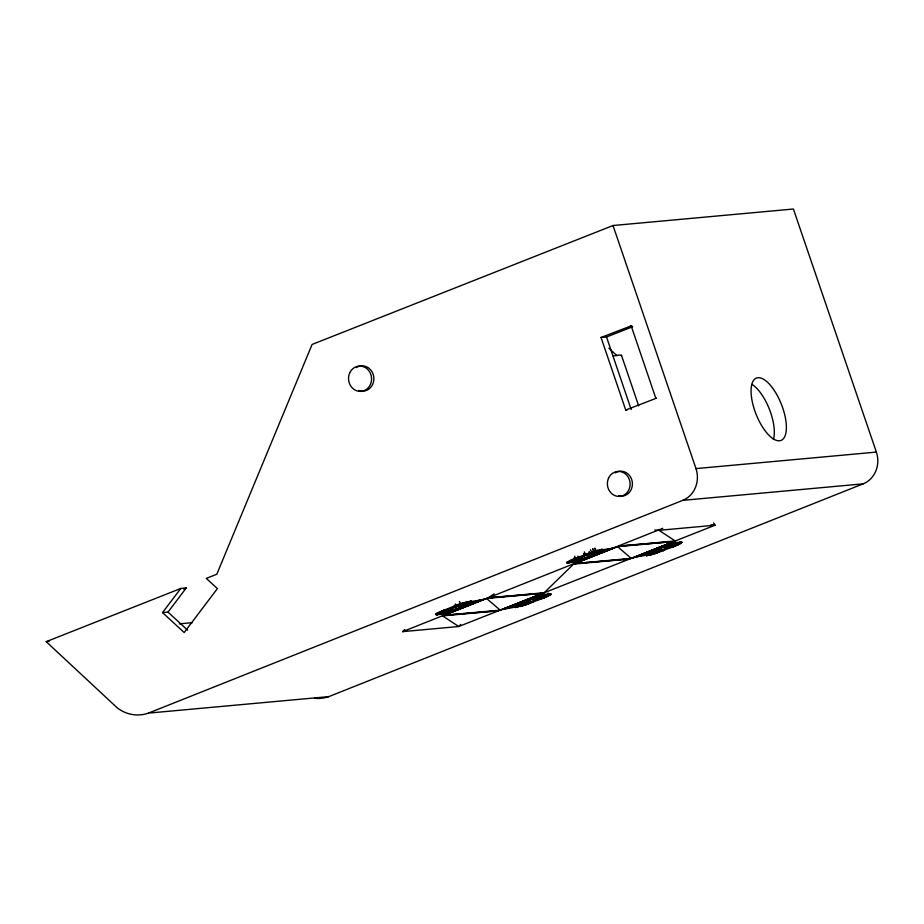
<?xml version="1.0" encoding="UTF-8"?>
<svg xmlns="http://www.w3.org/2000/svg" width="924" height="924" viewBox="0 0 924 924"><rect width="100%" height="100%" fill="white"/><g stroke="black" fill="none" stroke-linecap="round" stroke-linejoin="round"><path stroke-width="1.39" d="M404.654 629.602L402.691 631.635L483.287 599.537L458.697 608.177L445.98 613.894C421.39 616.481 448.001 611.284 454.169 607.472L454.215 606.156C464.841 600.45 477.2 602.171 488.126 597.863L662.785 528.309M713.571 522.892L715.084 525.202L673.839 541.533L659.078 548.66L671.794 542.942L680.734 542.18L661.122 547.955L638.149 556.456L661.584 550.08L663.559 550.669L663.605 549.364L670.189 546.269L681.958 542.284L674.947 546.176L652.829 554.308L637.225 556.606L631.219 558.373L458.754 626.507L402.691 631.635L405.197 630.295M454.169 607.472L456.19 606.745L456.283 605.37M660.637 548.937L661.492 551.466L661.584 550.08L663.605 549.364M574.936 556.248L573.839 558.881L566.828 562.774L577.003 562.115L597.297 552.945L615.915 547.251M445.033 614.783L458.697 608.177L436.243 614.668L447.586 610.568M494.121 593.878L488.126 597.863L542.827 593.312L525.167 601.536L504.966 608.673L523.492 602.252L506.213 608.385L522.106 602.898L507.137 608.246L520.304 604.204L531.138 599.399L550.947 594.063L545.83 597.181L523.908 605.474L501.859 609.586M597.297 552.945L610.649 548.59L595.968 550.75L573.839 558.881L610.649 548.59L595.668 553.938L611.561 548.452L594.282 554.585L612.808 548.163L592.607 555.289L574.947 563.524L629.648 558.962L623.989 559.886M672.533 544.929L674.947 546.176L667.174 547.92L678.505 544.663L668.56 547.274L681.958 542.284L670.189 546.269L680.734 542.18L668.283 545.98L672.326 542.954L661.122 547.955L671.679 542.781L657.103 549.399L634.499 557.299L672.741 542.053M582.42 556.791L573.839 558.881L584.211 556.063L585.239 554.377L584.372 551.859M541.522 596.708L543.936 597.955L536.902 599.364L550.993 594.305L539.316 597.886L550.519 593.947L531.589 601.501L530.48 603.245L530.029 600.565M585.239 554.377L586.186 555.324L587.294 553.591M162.532 612.6L180.781 588.472L186.244 587.964L168.006 612.104L162.532 612.6L184.188 632.547L217.383 588.611L206.283 578.389L216.817 574.22L312.093 344.456L613.016 225.525L793.393 209.02L876.379 452.09A24.856 22.557 84.8 0 1 863.201 483.818L328.794 696.627L148.406 713.12L682.824 500.346L863.201 483.853M465.211 605.428L479.625 600.369L456.19 606.745L454.215 606.156L452.275 608.211L442.827 610.66L436.821 613.432L447.69 611.018L437.04 614.656L449.491 610.856L445.449 613.883L456.652 608.881L446.096 614.056L466.424 604.55L479.625 600.369L464.01 606.04L481.797 599.942L462.462 606.71L483.287 599.537L445.772 614.356L460.672 607.438M663.559 550.669L665.499 548.625L674.947 546.176M460.729 624.462L458.754 626.507L442.561 615.881L498.637 610.752L443.936 615.303L484.904 599.029M455.128 604.296L456.19 606.745L458.454 604.585M652.563 551.409L638.149 556.456L653.776 550.796L635.978 556.895L655.312 550.115L634.499 557.299L672.002 542.469L657.103 549.399M651.743 551.905L638.149 556.456L651.894 552.587L646.557 555.694L655.682 551.894L647.701 555.532L657.53 551.385L650.889 554.827L659.528 550.773L654.92 553.684L661.584 550.08L659.32 552.24L658.466 549.722M525.167 601.536L503.476 609.078L540.99 594.259L529.082 600.08L541.314 594.733L549.722 593.959L538.773 597.574M592.607 555.289L614.298 547.747L576.784 562.577L588.692 556.756L568.052 562.866L580.873 557.472L571.944 559.655M586.186 555.324L589.466 552.806L588.23 554.619L595.968 550.75L595.102 548.221M535.366 600.046L543.936 597.955L533.564 600.773L532.547 602.46L531.589 601.501L528.309 604.03L527.454 601.501M526.091 604.781L531.589 601.501M581.196 558.939L576.461 562.104L588.692 556.756M536.578 597.897L541.314 594.733L529.082 600.08M455.544 604.157L456.19 606.745L460.672 603.834L459.367 601.466M657.103 552.991L661.584 550.08M466.031 604.92L479.625 600.369L465.881 604.238L471.217 601.143L462.092 604.943L470.073 601.305L460.244 605.451L466.886 602.009L458.246 606.063L462.855 603.141L456.19 606.745M589.212 551.513L590.274 553.973L602.229 549.364L597.47 552.633M523.908 605.474L529.544 602.217L521.817 606.086L527.5 602.864L515.546 607.472L520.582 604.354L529.544 602.217L528.309 604.03L527.881 601.351M454.608 609.54L445.449 613.883L450.947 610.545M666.828 546.292L672.326 542.954L663.166 547.297M593.012 548.844L593.866 551.362L588.23 554.619L591.683 552.055L590.378 549.688M582.79 558.558L576.461 562.104L579.902 559.182L568.052 562.866L579.002 559.263M534.984 598.278L541.314 594.733L537.872 597.655L549.722 593.959L539.269 597.655M596.488 552.483L602.229 549.364L593.936 552.956M523.839 603.88L515.546 607.472L521.286 604.354L520.524 601.813M458.246 606.063L464.945 602.529M652.829 554.308L659.528 550.773M445.449 613.883L452.679 610.094M665.095 546.742L672.326 542.954M464.98 604.331L471.217 601.143L463.686 604.562M652.067 549.965L652.806 552.506L646.557 555.694L654.088 552.275M584.638 558.05L576.461 562.104L586.636 557.438M533.136 598.787L541.314 594.733L531.138 599.399M597.897 550.219L590.274 553.973L595.968 550.75L594.686 548.348M519.877 606.618L527.5 602.864M595.391 552.644L602.229 549.364M515.546 607.472L522.383 604.192M576.784 562.577L590.713 556.029L577.003 562.115M540.99 594.259L527.061 600.808L540.783 594.721M460.244 605.451L468.618 601.593M649.156 555.243L657.53 551.385M592.203 553.407L601.085 549.526M516.689 607.311L525.571 603.43M576.045 563.005L614.298 547.747M503.476 609.078L541.73 593.832M632.871 557.807L673.839 541.533L619.138 546.084L675.213 540.956L659.02 530.33L654.804 530.041M148.233 713.189L148.187 713.201A38.9 35.297 84.8 0 1 117.336 707.946L46.2 641.66L180.781 588.472M183.576 589.027L186.244 587.964M454.215 606.156L442.827 610.66L450.6 608.916L439.27 612.173L449.214 609.563L436.821 613.432L448.198 610.117M486.555 598.463L443.936 615.303L500.207 610.152L542.827 593.312L486.555 598.463L500.207 610.152M617.579 546.673L574.947 563.524L631.219 558.373L673.839 541.533L617.579 546.673L631.219 558.373M627.096 409.909L625.733 410.037L601.039 337.491L631.808 325.629M601.039 337.491L606.514 336.994L632.663 326.726M625.733 410.037L656.49 398.163M670.189 546.269L681.531 542.157M328.598 696.696L328.517 696.719A38.9 35.297 84.8 0 1 314.599 698.29M637.225 556.606L653.776 550.796M566.828 562.774L578.851 558.581L577.939 556.098M538.923 598.255L550.947 594.063M570.281 560.394L580.873 557.472L566.782 562.52L578.851 558.581L567.255 562.889L578.505 559.182M596.685 553.384L610.649 548.59M520.304 604.204L507.137 608.246L521.09 603.453M669.577 546.708L682.004 542.527M507.137 608.246L520.478 603.892M567.117 562.15L579.671 558.073M538.103 598.764L550.658 594.686M437.04 614.656L448.394 611.018M669.38 545.818L680.734 542.18M435.816 614.552L447.412 610.868L436.105 613.929M680.953 543.393L668.56 547.274L679.891 543.993M568.895 561.064L580.873 557.472M545.83 597.181L536.902 599.364L548.879 595.772L548.232 593.127M435.77 614.31L447.412 610.868M437.884 612.843L449.214 609.563M536.902 599.364L547.493 596.442M667.174 547.92L676.842 545.403M440.933 611.434L450.6 608.916M682.813 500.323A24.856 22.557 84.8 0 0 695.968 468.607L876.379 452.09M659.02 530.33L715.084 525.202L710.879 524.913M629.648 558.962L573.573 564.102L544.201 592.734L488.126 597.863M179.325 623.85L192.25 622.672M46.2 641.66L49.064 641.395M168.006 612.104L187.595 630.145M608.904 348.233L617.013 355.728M592.573 548.983L593.866 551.362M651.836 549.999L652.806 552.506M613.016 225.525L695.991 468.595M631.115 325.687L655.809 398.221M621.482 355.37L638.68 405.844M606.514 336.994L631.196 409.528M583.541 553.464L584.211 556.063M661.041 548.787L661.492 551.466M356.398 367.544A12.682 11.515 84.8 0 1 373.816 377.327A12.682 11.515 84.8 0 1 358.72 390.459M752.067 384.396A33.507 13.594 68.4 0 1 769.553 409.655A33.507 13.594 68.4 0 1 773.376 439.524M615.176 472.88A12.52 11.365 84.8 0 1 632.27 481.889A12.52 11.365 84.8 0 1 618.595 495.865M613.236 356.121A26.808 2.899 -18.8 0 1 621.378 356.017M751.524 397.412A33.507 13.594 68.4 0 0 780.826 440.482A33.507 13.594 68.4 0 0 773.838 389.812A33.507 13.594 68.4 0 0 751.524 397.412M608.466 478.366A12.52 11.365 84.8 0 0 619.681 496.396A12.52 11.365 84.8 0 0 628.101 476.98A12.52 11.365 84.8 0 0 608.466 478.366M349.642 373.1A12.682 11.515 84.8 0 0 360.995 391.372A12.682 11.515 84.8 0 0 369.531 371.691A12.682 11.515 84.8 0 0 349.642 373.1"/></g></svg>
